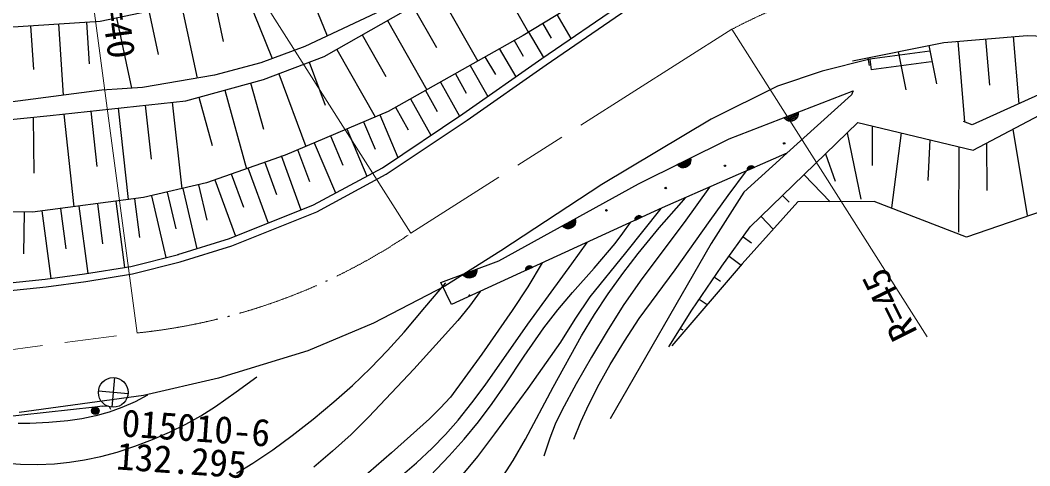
# Model space of a CAD drawing. Units: millimetres, scale not verified. Extents: x 40000 to 680000, y 20000 to 380000.
# Drawn here: x 278222 to 345912, y 262894 to 292729 of the extents above; entities that cross this region are included whole.
import ezdxf
from ezdxf.enums import TextEntityAlignment as Align

# ---------------------------------------------------------------- set-up
doc = ezdxf.new("R2010")
doc.units = ezdxf.units.MM
doc.header["$LTSCALE"] = 1000
doc.linetypes.add('CHAIN', pattern=[18.5, 12, -1.5, 3.5, -1.5])
for name, color, linetype, lineweight in [('M-BGD', 7, 'Continuous', 25), ('M-BMK', 2, 'CHAIN', 13), ('M-BMK-HTXT', 7, 'Continuous', 13)]:
    doc.layers.add(name, color=color, linetype=linetype, lineweight=lineweight)
doc.styles.add('ＭＳ ゴシック', font='')
doc.styles.get('ＭＳ ゴシック').set_extended_font_data('MS Gothic')

msp = doc.modelspace()

# ---------------------------------------------------------------- linework, layer by layer
at = {"layer": 'M-BGD'}
for p, q in [((298603, 290289), (315584, 299974)), ((309641, 296584), (312304, 291915)), ((296904, 296379), (298801, 291673)), ((317633, 295179), (311949, 291698)), ((283593, 292668), (292281, 294516)), ((293206, 294889), (295113, 290157)), ((306244, 294647), (308901, 289989)), ((289023, 293823), (290081, 288853)), ((291195, 294285), (291830, 291304)), ((313198, 290155), (318615, 293881)), ((286851, 293361), (287474, 290433)), ((303156, 293705), (297299, 290972)), ((304546, 293679), (306136, 290892)), ((313489, 289733), (318902, 293456)), ((314196, 293108), (315146, 291495)), ((270508, 291797), (283593, 292668)), ((280789, 292481), (281107, 287712)), ((282659, 292606), (282844, 289816)), ((284679, 292899), (285682, 288185)), ((302848, 292710), (305490, 288078)), ((313233, 292541), (313827, 291532)), ((278920, 292357), (279115, 289423)), ((301150, 291741), (302731, 288970)), ((312270, 291974), (313300, 290225)), ((311949, 291698), (302886, 286618)), ((311308, 291407), (311952, 290314)), ((334027, 290012), (340157, 291245)), ((340157, 291245), (345736, 291714)), ((341087, 291323), (341540, 285928)), ((342946, 291479), (343206, 288389)), ((344806, 291636), (345184, 287141)), ((345736, 291714), (351188, 291489)), ((297299, 290972), (294357, 289875)), ((299452, 290773), (302029, 286254)), ((310345, 290840), (311462, 288944)), ((339205, 290650), (335176, 290118)), ((337092, 290628), (337608, 288061)), ((339135, 291039), (339651, 288472)), ((294357, 289875), (291248, 289051)), ((294543, 288770), (298603, 290289)), ((297588, 289909), (298661, 287040)), ((307910, 286465), (313198, 290155)), ((308199, 286042), (313489, 289733)), ((309382, 290273), (310079, 289091)), ((335176, 290118), (332001, 289324)), ((335049, 290218), (335152, 289704)), ((335176, 290118), (335270, 289407)), ((339299, 289939), (335270, 289407)), ((291248, 289051), (286428, 288234)), ((295558, 289150), (297379, 284279)), ((307397, 289147), (308132, 287836)), ((308400, 289708), (309569, 287623)), ((332001, 289324), (328998, 288317)), ((289325, 287332), (294543, 288770)), ((293673, 288530), (294526, 285436)), ((306395, 288585), (307672, 286306)), ((283698, 288053), (276487, 287106)), ((286428, 288234), (283698, 288053)), ((291934, 288051), (293388, 282774)), ((305392, 288023), (306185, 286609)), ((328998, 288317), (324542, 286112)), ((325748, 284782), (334069, 287997)), ((333959, 287730), (329615, 283826)), ((334069, 287997), (333959, 287730)), ((347440, 288158), (342036, 285723)), ((280243, 286339), (289325, 287332)), ((286601, 287034), (286995, 283432)), ((288417, 287233), (289050, 281447)), ((290195, 287572), (291087, 284333)), ((304390, 287461), (305755, 285025)), ((275677, 285903), (280243, 286339)), ((281151, 286439), (281829, 280242)), ((282968, 286637), (283372, 282943)), ((284784, 286836), (285453, 280717)), ((302886, 286618), (295979, 283685)), ((302335, 286384), (303541, 283545)), ((302504, 282851), (307910, 286465)), ((303387, 286899), (304233, 285390)), ((329442, 286209), (330375, 286570)), ((330374, 286503), (329488, 286160)), ((329534, 286111), (330373, 286435)), ((330361, 286363), (329594, 286067)), ((330361, 286336), (330309, 286199)), ((330379, 286448), (330361, 286336)), ((330375, 286570), (330379, 286448)), ((342122, 284028), (347403, 286814)), ((279102, 286230), (279131, 282487)), ((301234, 285916), (302011, 284087)), ((302768, 282411), (308199, 286042)), ((324542, 286112), (317228, 281732)), ((327171, 278886), (334378, 285881)), ((329519, 286116), (329442, 286209)), ((329610, 286046), (329519, 286116)), ((329740, 285979), (329610, 286046)), ((329658, 286025), (330337, 286287)), ((330303, 286207), (329739, 285989)), ((329865, 285963), (329740, 285979)), ((329988, 285970), (329865, 285963)), ((329871, 285973), (330219, 286107)), ((330132, 286026), (329988, 285970)), ((330228, 286103), (330132, 286026)), ((330309, 286199), (330228, 286103)), ((334378, 285881), (342122, 284028)), ((335346, 285650), (335332, 282993)), ((342036, 285723), (341467, 285958)), ((299031, 284981), (299860, 283030)), ((300133, 285449), (301471, 282297)), ((333657, 285182), (334590, 280750)), ((337282, 285186), (336648, 280167)), ((344763, 285421), (345743, 279677)), ((297930, 284513), (299354, 281161)), ((319683, 281776), (325748, 284782)), ((339218, 284723), (339071, 281999)), ((343002, 284492), (343028, 281332)), ((295979, 283685), (290710, 281833)), ((295712, 283668), (297045, 280035)), ((296824, 284075), (297609, 281934)), ((329615, 283826), (321262, 280156)), ((329615, 283826), (326730, 281205)), ((332216, 283783), (332867, 281945)), ((341154, 284259), (341123, 278536)), ((294601, 283260), (295408, 281059)), ((322268, 283057), (323164, 283501)), ((322352, 282971), (322268, 283057)), ((323169, 283434), (322318, 283012)), ((322450, 282910), (322352, 282971)), ((322368, 282967), (323174, 283367)), ((323169, 283294), (322432, 282929)), ((322500, 282893), (323152, 283216)), ((323126, 283133), (322583, 282865)), ((322717, 282861), (323050, 283026)), ((323060, 283023), (322972, 282937)), ((323132, 283126), (323060, 283023)), ((323171, 283268), (323132, 283126)), ((323164, 283501), (323179, 283380)), ((323179, 283380), (323171, 283268)), ((326992, 282776), (327368, 282941)), ((327335, 282961), (327002, 282814)), ((327017, 282855), (327294, 282977)), ((327052, 282909), (327098, 282949)), ((327227, 282982), (327057, 282907)), ((327098, 282949), (327169, 282981)), ((327169, 282981), (327230, 282987)), ((327230, 282987), (327293, 282982)), ((327293, 282982), (327360, 282951)), ((327360, 282951), (327407, 282918)), ((292377, 282444), (293200, 280201)), ((293489, 282852), (294848, 279149)), ((297882, 280372), (302504, 282851)), ((298100, 279907), (302768, 282411)), ((322586, 282855), (322450, 282910)), ((322711, 282850), (322586, 282855)), ((322833, 282868), (322711, 282850)), ((322972, 282937), (322833, 282868)), ((325680, 280988), (326908, 282636)), ((326984, 282733), (326991, 282789)), ((326989, 282672), (326984, 282733)), ((327399, 282920), (326987, 282739)), ((326988, 282706), (327423, 282897)), ((327447, 282873), (326989, 282672)), ((326991, 282789), (327014, 282859)), ((327014, 282859), (327052, 282909)), ((327407, 282918), (327447, 282873)), ((330774, 282384), (332526, 280579)), ((290710, 281833), (286500, 280855)), ((290184, 281710), (290736, 279333)), ((291266, 282036), (292650, 278263)), ((310312, 276622), (319683, 281776)), ((317228, 281732), (310444, 277285)), ((287026, 280977), (287989, 276834)), ((288079, 281221), (288652, 278755)), ((289131, 281466), (290069, 277429)), ((324443, 281553), (322735, 279182)), ((324485, 279314), (325680, 280988)), ((326730, 281205), (324540, 277776)), ((329333, 280985), (329767, 280538)), ((286500, 280855), (279055, 279878)), ((282157, 280285), (282748, 275777)), ((283398, 280448), (283750, 277764)), ((284639, 280611), (285221, 276173)), ((285880, 280773), (286220, 278176)), ((292249, 278102), (297882, 280372)), ((321071, 278830), (322552, 280523)), ((322552, 280523), (322698, 280687)), ((322698, 280687), (322845, 280851)), ((330349, 280565), (326622, 276412)), ((335468, 280598), (330349, 280565)), ((341667, 278211), (335468, 280598)), ((347616, 280256), (341667, 278211)), ((279055, 279878), (269731, 279981)), ((278488, 279886), (278449, 277094)), ((279675, 279960), (280268, 275440)), ((280916, 280122), (281272, 277412)), ((292420, 277618), (298100, 279907)), ((321262, 280156), (307134, 273688)), ((318825, 277153), (321189, 280122)), ((319862, 279584), (319453, 279396)), ((319454, 279363), (319886, 279561)), ((319457, 279433), (319831, 279604)), ((319797, 279623), (319467, 279471)), ((319478, 279516), (319515, 279567)), ((319481, 279512), (319756, 279638)), ((319515, 279567), (319561, 279608)), ((319689, 279642), (319520, 279565)), ((319561, 279608), (319631, 279640)), ((319631, 279640), (319692, 279648)), ((319692, 279648), (319755, 279643)), ((319755, 279643), (319822, 279614)), ((319822, 279614), (319870, 279582)), ((319870, 279582), (319911, 279537)), ((327892, 279586), (328712, 278741)), ((314560, 278958), (315436, 279440)), ((314648, 278875), (314560, 278958)), ((315444, 279373), (314612, 278915)), ((314664, 278873), (315452, 279306)), ((315450, 279234), (314729, 278837)), ((314798, 278804), (315436, 279155)), ((315413, 279071), (314883, 278779)), ((315016, 278781), (315343, 278961)), ((315353, 278958), (315268, 278868)), ((315420, 279063), (315353, 278958)), ((315453, 279207), (315420, 279063)), ((315436, 279440), (315456, 279320)), ((315456, 279320), (315453, 279207)), ((318632, 278472), (319145, 279187)), ((319450, 279390), (319456, 279446)), ((319456, 279329), (319450, 279390)), ((319911, 279537), (319456, 279329)), ((319456, 279446), (319478, 279516)), ((322735, 279182), (320968, 276833)), ((322126, 276015), (324485, 279314)), ((325269, 276270), (327171, 278886)), ((314747, 278819), (314648, 278875)), ((314886, 278769), (314747, 278819)), ((315011, 278770), (314886, 278769)), ((315132, 278794), (315011, 278770)), ((315268, 278868), (315132, 278794)), ((318108, 277779), (318632, 278472)), ((319644, 277108), (321071, 278830)), ((326696, 278232), (327262, 277821)), ((288802, 277039), (292249, 278102)), ((288953, 276549), (292420, 277618)), ((315712, 277131), (316232, 277853)), ((316700, 276122), (318108, 277779)), ((324540, 277776), (317767, 266047)), ((285642, 276241), (288827, 277046)), ((310444, 277285), (306698, 274917)), ((315198, 276417), (315712, 277131)), ((316447, 274205), (318825, 277153)), ((318619, 275778), (319644, 277108)), ((325745, 276924), (326555, 276335)), ((282544, 275744), (285642, 276241)), ((285746, 275739), (288953, 276549)), ((306413, 275157), (310312, 276622)), ((312530, 276228), (312121, 276040)), ((312123, 276007), (312555, 276204)), ((312579, 276181), (312124, 275973)), ((312125, 276076), (312499, 276248)), ((312466, 276267), (312135, 276115)), ((312146, 276160), (312184, 276210)), ((312149, 276156), (312424, 276282)), ((312184, 276210), (312229, 276252)), ((312358, 276286), (312189, 276209)), ((312229, 276252), (312300, 276284)), ((313226, 276477), (312246, 274874)), ((312268, 272369), (315198, 276417)), ((312300, 276284), (312361, 276291)), ((312361, 276291), (312423, 276287)), ((312423, 276287), (312491, 276257)), ((312491, 276257), (312538, 276226)), ((312538, 276226), (312579, 276181)), ((320968, 276833), (319785, 275247)), ((326622, 276412), (321903, 270923)), ((323251, 273318), (325269, 276270)), ((279886, 275389), (282544, 275744)), ((282625, 275238), (285746, 275739)), ((307895, 275714), (308831, 276065)), ((307970, 275619), (307895, 275714)), ((308829, 275998), (307940, 275664)), ((308061, 275549), (307970, 275619)), ((307985, 275614), (308828, 275931)), ((308815, 275859), (308045, 275570)), ((308191, 275480), (308061, 275549)), ((308109, 275527), (308790, 275783)), ((308756, 275703), (308189, 275491)), ((308321, 275473), (308670, 275604)), ((308583, 275524), (308438, 275469)), ((308680, 275600), (308583, 275524)), ((308762, 275695), (308680, 275600)), ((308814, 275832), (308762, 275695)), ((308834, 275944), (308814, 275832)), ((308831, 276065), (308834, 275944)), ((312119, 276034), (312125, 276090)), ((312124, 275973), (312119, 276034)), ((312125, 276090), (312146, 276160)), ((315244, 274503), (316700, 276122)), ((317641, 274411), (318619, 275778)), ((319720, 272755), (322126, 276015)), ((324765, 275532), (325180, 275248)), ((277101, 275089), (279886, 275389)), ((277155, 274580), (279953, 274881)), ((279953, 274881), (282625, 275238)), ((306698, 274917), (301919, 272448)), ((305362, 273482), (306759, 275136)), ((307134, 273688), (306413, 275157)), ((308315, 275463), (308191, 275480)), ((308438, 275469), (308315, 275463)), ((312246, 274874), (311212, 273298)), ((319785, 275247), (318653, 273627)), ((309060, 274570), (308342, 273579)), ((314262, 273333), (315244, 274503)), ((315429, 272703), (316447, 274205)), ((316720, 273018), (317641, 274411)), ((303956, 271844), (305362, 273482)), ((308342, 273579), (307569, 272614)), ((318653, 273627), (317567, 271916)), ((323755, 274056), (324285, 273694)), ((311212, 273298), (309165, 270378)), ((313328, 272126), (314262, 273333)), ((315851, 271595), (316720, 273018)), ((321708, 270866), (323251, 273318)), ((301919, 272448), (297506, 270586)), ((307569, 272614), (304611, 269373)), ((309387, 268290), (312268, 272369)), ((312001, 270239), (313328, 272126)), ((314465, 271174), (315429, 272703)), ((318727, 271235), (319720, 272755)), ((302855, 270615), (303956, 271844)), ((313949, 268148), (315851, 271595)), ((317567, 271916), (316524, 270161)), ((322479, 272092), (322646, 271987)), ((312277, 268079), (314465, 271174)), ((317783, 269680), (318727, 271235)), ((297506, 270586), (291523, 268764)), ((301717, 269435), (302855, 270615)), ((309165, 270378), (307062, 267483)), ((310729, 268325), (312001, 270239)), ((316524, 270161), (315498, 268392)), ((300501, 268278), (301717, 269435)), ((317033, 268355), (317783, 269680)), ((284550, 268797), (284374, 266815)), ((291523, 268764), (286488, 267605)), ((292713, 267837), (294084, 268861)), ((304611, 269373), (301606, 266167)), ((299249, 267170), (300501, 268278)), ((308510, 267098), (309387, 268290)), ((309863, 267065), (310729, 268325)), ((310043, 265023), (312277, 268079)), ((312102, 264674), (313949, 268148)), ((315498, 268392), (314527, 266597)), ((316337, 267004), (317033, 268355)), ((286488, 267605), (278162, 266452)), ((285453, 267718), (283471, 267894)), ((286768, 267614), (285929, 267185)), ((291323, 266865), (292713, 267837)), ((307062, 267483), (306383, 266741)), ((283235, 266822), (272071, 265583)), ((283745, 266878), (283235, 266822)), ((283745, 266878), (283993, 266906)), ((283993, 266906), (284043, 266906)), ((284043, 266906), (284090, 266899)), ((284090, 266899), (284137, 266879)), ((284137, 266879), (284178, 266853)), ((284178, 266853), (284214, 266816)), ((285048, 266802), (284180, 266491)), ((284214, 266816), (284243, 266776)), ((284243, 266776), (284261, 266727)), ((284261, 266727), (284269, 266685)), ((285929, 267185), (285048, 266802)), ((290336, 266243), (291323, 266865)), ((297865, 266018), (299249, 267170)), ((306383, 266741), (305659, 266038)), ((307586, 265944), (308510, 267098)), ((308949, 265841), (309863, 267065)), ((315806, 265841), (316337, 267004)), ((282357, 266039), (281408, 265898)), ((283295, 266239), (282357, 266039)), ((284180, 266491), (283295, 266239)), ((289326, 265679), (290336, 266243)), ((296454, 264920), (297865, 266018)), ((301606, 266167), (300412, 264999)), ((305659, 266038), (303119, 263757)), ((314527, 266597), (314099, 265677)), ((278861, 265730), (278083, 265717)), ((280141, 265784), (278861, 265730)), ((281408, 265898), (280141, 265784)), ((288223, 265135), (289326, 265679)), ((306737, 264989), (307586, 265944)), ((307990, 264677), (308949, 265841)), ((314099, 265677), (313727, 264733)), ((315338, 264671), (315806, 265841)), ((287093, 264646), (288223, 265135)), ((295153, 263972), (296454, 264920)), ((300412, 264999), (299172, 263870)), ((305842, 264074), (306737, 264989)), ((306985, 263551), (307990, 264677)), ((308894, 263523), (310043, 265023)), ((311270, 263255), (312102, 264674)), ((313727, 264733), (313524, 264139)), ((284722, 263810), (285913, 264198)), ((285913, 264198), (287093, 264646)), ((304790, 263089), (305842, 264074)), ((313524, 264139), (313338, 263538)), ((282536, 263282), (283631, 263515)), ((283631, 263515), (284722, 263810)), ((293825, 263078), (295153, 263972)), ((299172, 263870), (297905, 262800)), ((303119, 263757), (300548, 261528)), ((305739, 262252), (306985, 263551)), ((307703, 262068), (308894, 263523)), ((276979, 263085), (278237, 263004)), ((278237, 263004), (279376, 262988)), ((279376, 262988), (280514, 263032)), ((280514, 263032), (281528, 263127)), ((281528, 263127), (282536, 263282)), ((292727, 262403), (293825, 263078)), ((303705, 262157), (304790, 263089)), ((310386, 261867), (311270, 263255))]:
    msp.add_line(p, q, dxfattribs=at)
for centre, radius in [((329441, 284476), 49.8), ((325470, 282983), 49.8), ((321498, 281491), 49.8), ((317527, 279998), 49.8), ((284462, 267806), 995), ((283263, 266574), 249), ((283263, 266574), 220), ((283263, 266574), 191), ((283263, 266574), 161), ((283263, 266574), 132), ((283263, 266574), 97.5), ((283263, 266574), 67.5), ((283263, 266574), 38.8), ((283263, 266574), 7.5)]:
    msp.add_circle(centre, radius, dxfattribs=at)
for centre, radius, start, end in [((281978, 311577), 40000, 294.75095, 294.91531), ((308345, 274280), 49.8, 341.2511, 247.94299), ((281978, 311577), 40000, 284.72417, 284.88855)]:
    msp.add_arc(centre, radius, start, end, dxfattribs=at)
at = {"layer": 'M-BMK'}
for p, q in [((325943, 292125), (304410, 278459)), ((267826, 269367), (286054, 271785))]:
    msp.add_line(p, q, dxfattribs=at)
for centre, radius, start, end in [((346485, 252612), 44534, 110.38242, 117.46902), ((281978, 311577), 40000, 295.90155, 303.79146), ((281978, 311577), 40000, 285.87479, 293.76469), ((281978, 311577), 40000, 275.84802, 283.73793)]:
    msp.add_arc(centre, radius, start, end, dxfattribs=at)
at = {"layer": 'M-BMK-HTXT'}
for p, q in [((304410, 278459), (291021, 299556)), ((286054, 271785), (282759, 296620)), ((325943, 292125), (339021, 271520))]:
    msp.add_line(p, q, dxfattribs=at)

# ---------------------------------------------------------------- texts
at = {"layer": 'M-BGD', "style": 'ＭＳ ゴシック'}
for s, rotation, p in [('R=40', 277.7, (282947, 294930)), ('R=45', 116.5, (338913, 272090)), ('015010-6', 356, (284926, 264321)), ('132.295', 356, (284583, 262107))]:
    msp.add_text(s, height=1833, rotation=rotation, dxfattribs=at).set_placement(p, align=Align.BOTTOM_LEFT)

doc.saveas('drawing.dxf')
